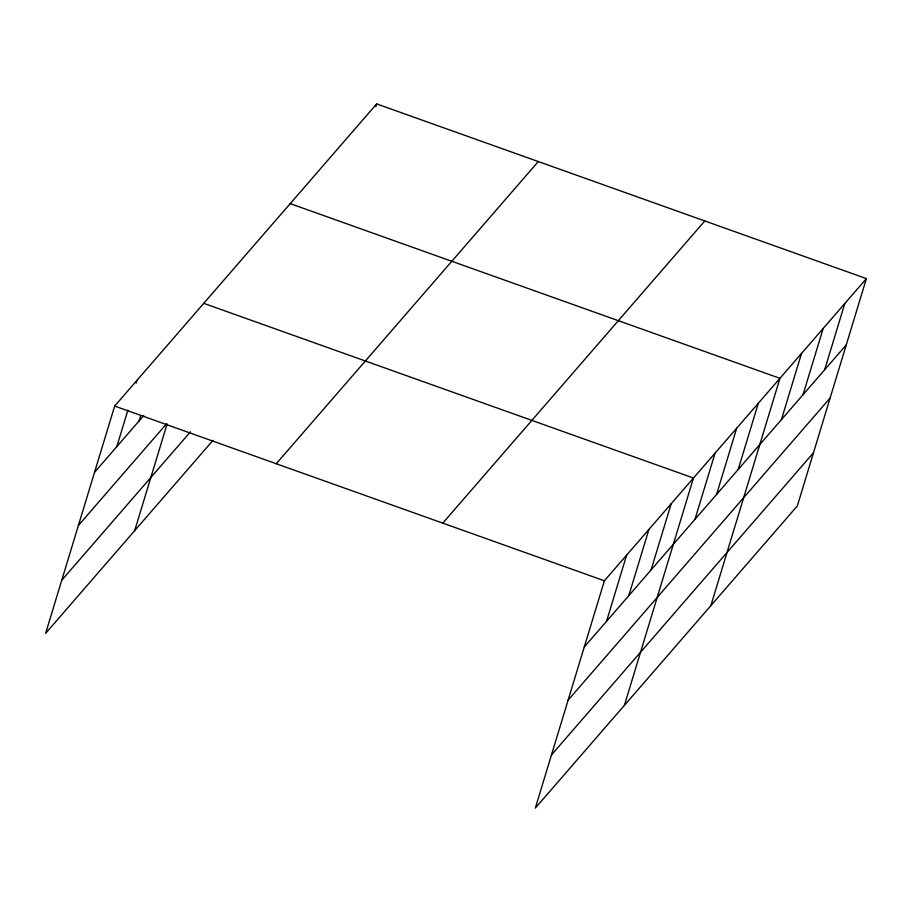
<?xml version="1.0" encoding="UTF-8"?>
<svg xmlns="http://www.w3.org/2000/svg" width="912" height="912" viewBox="0 0 912 912"><rect width="100%" height="100%" fill="white"/><g stroke="black" fill="none" stroke-linecap="round" stroke-linejoin="round"><path stroke-width="1.37" d="M866.4 278.605L604.382 580.784L535.321 808.089L797.339 505.921L866.4 278.605L376.679 103.911L114.661 406.079L45.6 633.395L213.043 440.291M116.816 446.629L127.897 410.138M136.116 383.097L136.937 380.395M139.08 420.945L140.722 415.541M134.691 530.659L167.067 424.069M375.858 106.613L376.679 103.911M606.526 621.334L626.647 555.1M628.801 595.639L648.922 529.416M651.077 569.954L671.198 503.72M624.401 705.352L693.462 478.036L203.752 303.343M694.955 519.35L715.088 453.116M716.581 494.418L736.702 428.184M738.196 469.486L758.317 403.252M710.87 605.636L779.931 378.32L290.221 203.627M781.424 419.623L801.545 353.389M803.039 394.702L823.171 328.468M824.665 369.77L844.786 303.536M94.54 472.313L143.72 415.598M78.386 525.472L166.543 423.806M61.754 580.237L190.471 431.798M276.268 463.729L538.285 161.561M442.776 523.135L704.794 220.955M584.261 647.018L846.279 344.839M568.108 700.165L830.125 397.997M551.464 754.942L813.493 452.762M114.661 406.079L604.382 580.784"/></g></svg>
